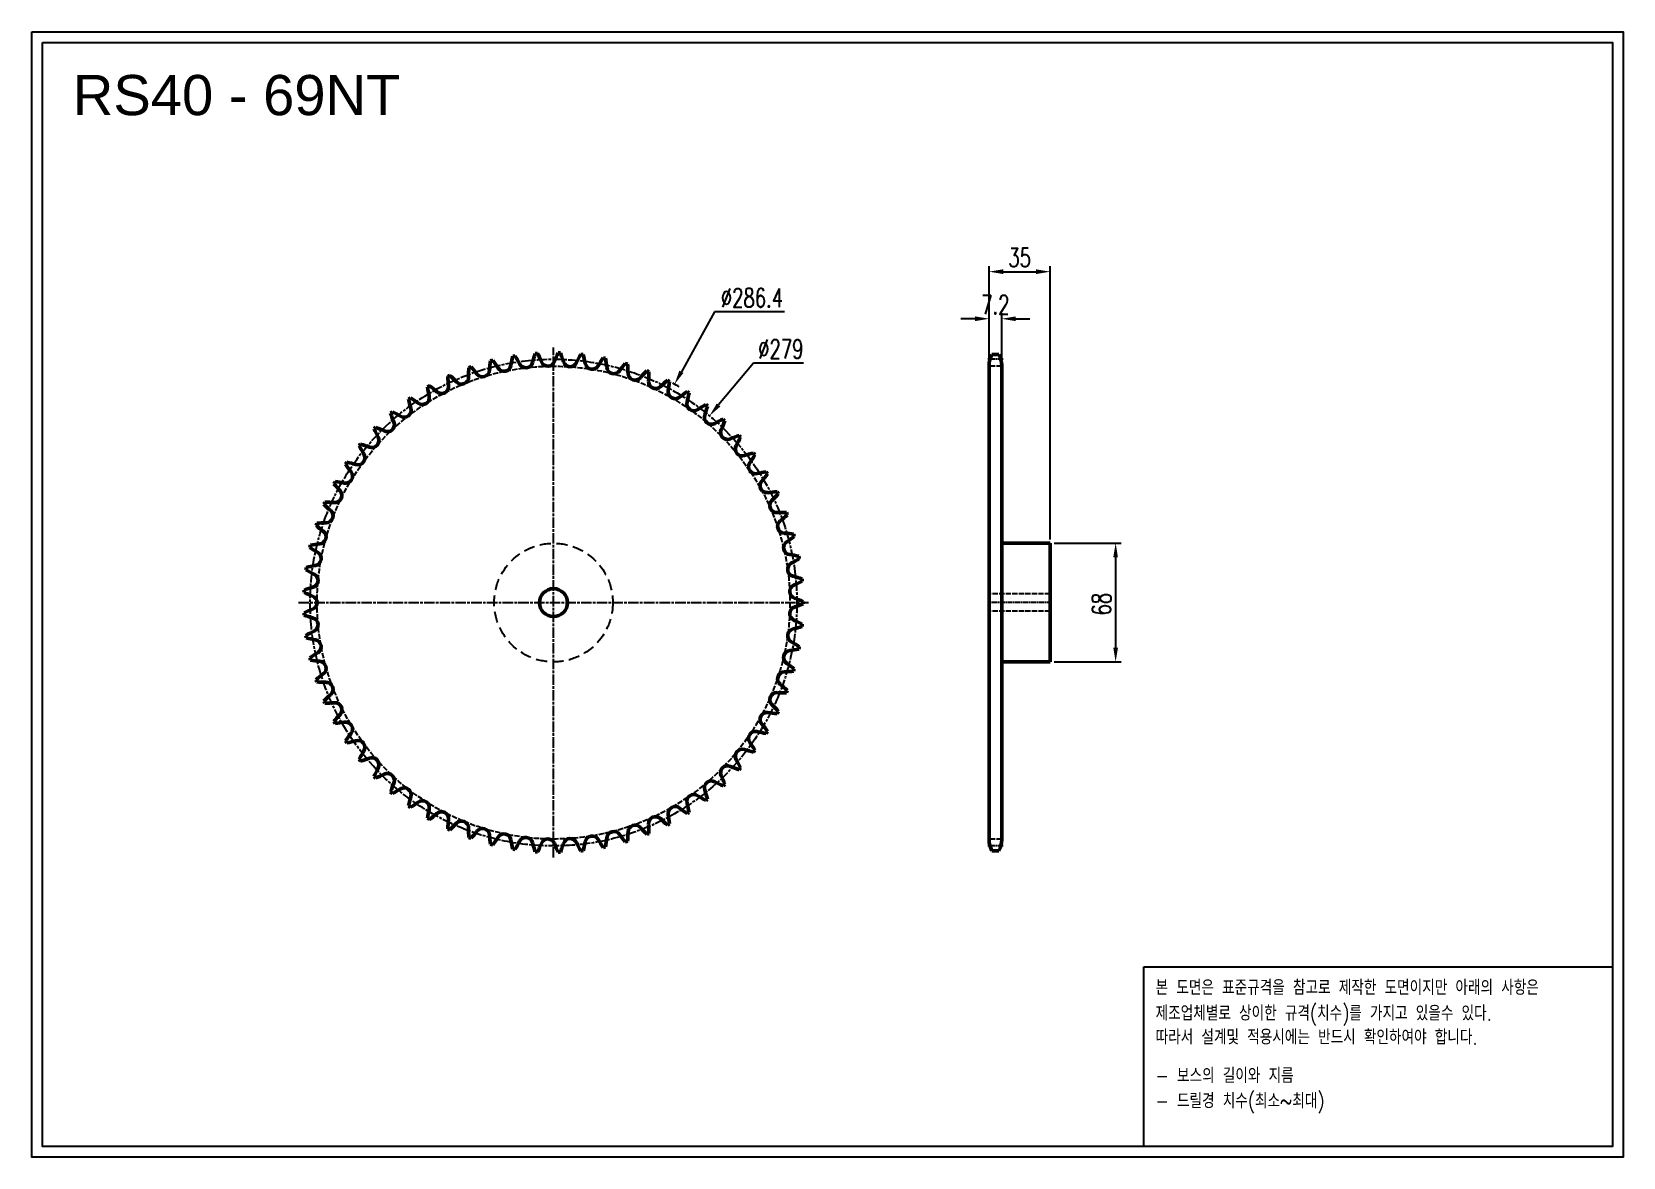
# Model space of a CAD drawing. Header units: millimetres. Extents: x -11078 to -10165, y 3585 to 4231.
import ezdxf

# ---------------------------------------------------------------- set-up
doc = ezdxf.new("R2010")
doc.units = ezdxf.units.MM
for name, pattern in [('AM_ISO02W050', [7.5, 6, -1.5]), ('AM_ISO02W050x2', [3.75, 3, -0.75]), ('AM_ISO08W050', [18, 12, -1.5, 3, -1.5]), ('AM_ISO08W050x2', [9, 6, -0.75, 1.5, -0.75]), ('HIDDEN', [9.525, 6.35, -3.175])]:
    doc.linetypes.add(name, pattern=pattern)
for name, color, linetype, lineweight in [('AM_0N', 7, 'Continuous', 50), ('AM_3N', 6, 'AM_ISO02W050', 25), ('AM_7', 4, 'AM_ISO08W050', 25), ('AM_7N', 4, 'AM_ISO08W050', 25)]:
    doc.layers.add(name, color=color, linetype=linetype, lineweight=lineweight)
doc.layers.add('HL', color=2, linetype='HIDDEN')
doc.layers.add('S-DIM', color=7, linetype='Continuous')
doc.styles.add('HAN', font='ROMANS.shx', dxfattribs={"width": 0.7, "bigfont": 'whgtxt.shx'})
doc.styles.add('HSG', font='SIMPLEX.shx', dxfattribs={"width": 0.7, "bigfont": 'HSG.shx'})
doc.styles.get("Standard").update_dxf_attribs({"font": 'arial.ttf'})
doc.dimstyles.new('APP23', dxfattribs={"dimscale": 4.5, "dimtxt": 2.4, "dimasz": 1.8, "dimexe": 0.7, "dimexo": 0.5, "dimgap": 0.6, "dimtad": 1, "dimtoh": 1, "dimdec": 1, "dimrnd": 0.01, "dimzin": 9, "dimdsep": 46, "dimtxsty": 'HSG', "dimcen": 0, "dimclrd": 1, "dimclre": 1, "dimclrt": 256, "dimazin": 2, "dimtp": 1, "dimtm": 1, "dimtfac": 0.5, "dimtdec": 1, "dimtix": 1, "dimtofl": 0, "dimtmove": 0, "dimatfit": 3, "dimfxl": 0, "dimtvp": 1, "dimtolj": 2, "dimlwd": -1, "dimlwe": -1, "dimarcsym": 0})

# ---------------------------------------------------------------- blocks, each defined once
blk = doc.blocks.new('*D1')
at = {"layer": 'Defpoints', "color": 0, "transparency": 16777216}
for p in [(-10709.01, 4028.6), (-10847.81, 3778.12)]:
    blk.add_point(p, dxfattribs=at)
at = {"layer": 'S-DIM', "color": 1, "transparency": 16777216}
for p, q in [((-10686.07, 4070), (-10705.09, 4035.68)), ((-10645.93, 4070), (-10686.07, 4070))]:
    blk.add_line(p, q, dxfattribs=at)
blk.add_arc((-10778.41, 3903.36), 143.18, 59.74716, 61.43622, dxfattribs=at)
blk.add_solid([(-10706.27, 4036.34), (-10703.91, 4035.03), (-10709.01, 4028.6)], dxfattribs=at)
at = {"layer": 'S-DIM', "transparency": 16777216, "insert": (-10664.65, 4078.1), "char_height": 10.8, "attachment_point": 5, "style": 'HSG'}
blk.add_mtext('\\A2;∅286.4', dxfattribs=at)
blk = doc.blocks.new('*D2')
at = {"layer": 'Defpoints', "color": 0, "transparency": 16777216}
for p in [(-10688.98, 4010.44), (-10867.85, 3796.28)]:
    blk.add_point(p, dxfattribs=at)
at = {"layer": 'S-DIM', "color": 1, "transparency": 16777216}
for p, q in [((-10663.77, 4040.61), (-10683.78, 4016.65)), ((-10635.15, 4040.61), (-10663.77, 4040.61))]:
    blk.add_line(p, q, dxfattribs=at)
blk.add_solid([(-10684.82, 4017.52), (-10682.75, 4015.79), (-10688.98, 4010.44)], dxfattribs=at)
at = {"layer": 'S-DIM', "transparency": 16777216, "insert": (-10648.11, 4048.71), "char_height": 10.8, "attachment_point": 5, "style": 'HSG'}
blk.add_mtext('\\A2;∅279', dxfattribs=at)
blk = doc.blocks.new('*D3')
at = {"layer": 'Defpoints', "color": 0, "transparency": 16777216}
for p in [(-10521.45, 4066.08), (-10528.65, 4038.9), (-10521.45, 4038.9)]:
    blk.add_point(p, dxfattribs=at)
at = {"layer": 'S-DIM', "color": 1, "transparency": 16777216}
for p, q in [((-10536.75, 4066.08), (-10544.85, 4066.08)), ((-10528.65, 4041.15), (-10528.65, 4069.23)), ((-10521.45, 4041.15), (-10521.45, 4069.23)), ((-10513.35, 4066.08), (-10505.25, 4066.08))]:
    blk.add_line(p, q, dxfattribs=at)
for points in [[(-10536.75, 4067.43), (-10536.75, 4064.73), (-10528.65, 4066.08)], [(-10513.35, 4067.43), (-10513.35, 4064.73), (-10521.45, 4066.08)]]:
    blk.add_solid(points, dxfattribs=at)
at = {"layer": 'S-DIM', "transparency": 16777216, "insert": (-10525.05, 4074.18), "char_height": 10.8, "attachment_point": 5, "style": 'HSG'}
blk.add_mtext('\\A2;7.2', dxfattribs=at)
blk = doc.blocks.new('*D4')
at = {"layer": 'Defpoints', "color": 0, "transparency": 16777216}
for p in [(-10493.65, 4093.08), (-10528.65, 4038.9), (-10493.65, 3937.36)]:
    blk.add_point(p, dxfattribs=at)
at = {"layer": 'S-DIM', "color": 1, "transparency": 16777216}
for p, q in [((-10528.65, 4041.15), (-10528.65, 4096.23)), ((-10520.55, 4093.08), (-10501.75, 4093.08)), ((-10493.65, 3939.61), (-10493.65, 4096.23))]:
    blk.add_line(p, q, dxfattribs=at)
for points in [[(-10520.55, 4094.43), (-10520.55, 4091.73), (-10528.65, 4093.08)], [(-10501.75, 4094.43), (-10501.75, 4091.73), (-10493.65, 4093.08)]]:
    blk.add_solid(points, dxfattribs=at)
at = {"layer": 'S-DIM', "transparency": 16777216, "insert": (-10511.15, 4101.18), "char_height": 10.8, "attachment_point": 5, "style": 'HSG'}
blk.add_mtext('\\A2;35', dxfattribs=at)
blk = doc.blocks.new('*D5')
at = {"layer": 'Defpoints', "color": 0, "transparency": 16777216}
for p in [(-10493.65, 3937.36), (-10493.65, 3869.36), (-10456.12, 3869.36)]:
    blk.add_point(p, dxfattribs=at)
at = {"layer": 'S-DIM', "color": 1, "transparency": 16777216}
for p, q in [((-10491.4, 3937.36), (-10452.97, 3937.36)), ((-10456.12, 3929.26), (-10456.12, 3877.46)), ((-10491.4, 3869.36), (-10452.97, 3869.36))]:
    blk.add_line(p, q, dxfattribs=at)
for points in [[(-10457.47, 3929.26), (-10454.77, 3929.26), (-10456.12, 3937.36)], [(-10457.47, 3877.46), (-10454.77, 3877.46), (-10456.12, 3869.36)]]:
    blk.add_solid(points, dxfattribs=at)
at = {"layer": 'S-DIM', "transparency": 16777216, "insert": (-10464.22, 3902.46), "char_height": 10.8, "attachment_point": 5, "rotation": 90, "style": 'HSG'}
blk.add_mtext('\\A2;68', dxfattribs=at)
blk = doc.blocks.new('notice1')
at = {"color": 4}
blk.add_lwpolyline([(-22142.12, 1735.9), (-22053.8, 1735.9), (-22053.8, 1702.07), (-22142.12, 1702.07)], close=True, dxfattribs=at)
at = {"color": 4, "style": 'HAN', "width": 0.8}
for s, p in [('본 도면은 표준규격을 참고로 제작한 도면이지만 아래의 사항은', (-22139.9, 1730.62)), ('제조업체별로 상이한 규격(치수)를 가지고 있을수 있다.', (-22139.9, 1725.78)), ('따라서 설계및 적용시에는 반드시 확인하여야 합니다.', (-22139.9, 1721.28)), ('- 보스의 길이와 지름', (-22139.9, 1714.03)), ('- 드릴경 치수(최소~최대)', (-22139.9, 1709.27))]:
    blk.add_text(s, height=2.7949, dxfattribs=at).set_placement(p)

msp = doc.modelspace()

# ---------------------------------------------------------------- linework, layer by layer
for points in [[(-11077.52, 4230.57), (-10165.12, 4230.57), (-10165.12, 3585.44), (-11077.52, 3585.44)], [(-11071.38, 4224.43), (-10171.27, 4224.43), (-10171.27, 3591.59), (-11071.38, 3591.59)]]:
    msp.add_lwpolyline(points, close=True)
at = {"layer": 'AM_0N'}
for p, q in [((-10527.04, 4045.68), (-10523.07, 4045.68)), ((-10528.65, 4039.28), (-10528.65, 3767.44)), ((-10521.45, 4039.28), (-10521.45, 3767.44)), ((-10521.45, 3937.36), (-10493.65, 3937.36)), ((-10493.65, 3937.36), (-10493.65, 3869.36)), ((-10521.45, 3869.36), (-10493.65, 3869.36)), ((-10527.04, 3761.04), (-10523.07, 3761.04))]:
    msp.add_line(p, q, dxfattribs=at)
msp.add_circle((-10778.41, 3903.36), 8, dxfattribs=at)
for centre, radius, start, end in [((-10778.41, 3903.36), 143.18, 104.07572, 104.61993), ((-10867.39, 4001.56), 67.73, 32.3913, 36.91317), ((-10735.92, 4028.88), 67.73, 166.56509, 171.08696), ((-10778.41, 3903.36), 143.18, 98.85833, 99.40254), ((-10858.09, 4009.24), 67.73, 27.17391, 31.69578), ((-10724.69, 4024.49), 67.73, 161.3477, 165.86957), ((-10778.41, 3903.36), 143.18, 93.64094, 94.18515), ((-10848.13, 4016.05), 67.73, 21.95652, 26.47839), ((-10713.89, 4019.11), 67.73, 156.13031, 160.65217), ((-10778.41, 3903.36), 143.18, 88.42354, 88.96776), ((-10837.6, 4021.92), 67.73, 16.73913, 21.261), ((-10703.63, 4012.76), 67.73, 150.91291, 155.43478), ((-10778.41, 3903.36), 143.18, 83.20615, 83.75037), ((-10826.57, 4026.81), 67.73, 11.52174, 16.04361), ((-10694, 4005.51), 67.73, 145.69552, 150.21739), ((-10778.41, 3903.36), 143.18, 77.98876, 78.53298), ((-10815.15, 4030.68), 67.73, 6.30435, 10.82622), ((-10515.15, 4039.28), 13.5, 151.70092, 180), ((-10534.95, 4039.28), 13.5, 0, 28.29908), ((-10778.41, 3903.36), 143.18, 114.5105, 115.05472), ((-10771.36, 4035.69), 67.73, 182.21726, 186.73913), ((-10883.71, 3983.82), 67.73, 42.82609, 47.34796), ((-10759.36, 4034.5), 67.73, 176.99987, 181.52174), ((-10778.41, 3903.36), 143.18, 109.29311, 109.83733), ((-10875.95, 3993.06), 67.73, 37.6087, 42.13056), ((-10819.11, 4036.85), 4.01, 217.6087, 356.30435), ((-10747.51, 4032.22), 67.73, 171.78248, 176.30435), ((-10806.81, 4039.99), 4.01, 212.3913, 351.08696), ((-10794.26, 4042.01), 4.01, 207.17391, 345.86957), ((-10781.59, 4042.88), 4.01, 201.95652, 340.65217), ((-10768.89, 4042.59), 4.01, 196.73913, 335.43478), ((-10756.27, 4041.15), 4.01, 191.52174, 330.21739), ((-10743.83, 4038.56), 4.01, 186.30435, 325), ((-10685.06, 3997.41), 67.73, 140.47813, 145), ((-10778.41, 3903.36), 143.18, 72.77137, 73.31559), ((-10803.41, 4033.49), 67.73, 1.08696, 5.60883), ((-10731.68, 4034.86), 4.01, 181.08696, 319.78261), ((-10676.89, 3988.53), 67.73, 135.26074, 139.78261), ((-10778.41, 3903.36), 143.18, 67.55398, 68.09819), ((-10791.48, 4035.23), 67.73, 355.86957, 0.39143), ((-10778.41, 3903.36), 143.18, 119.72789, 120.27211), ((-10783.43, 4035.78), 67.73, 187.43465, 191.95652), ((-10890.59, 3973.91), 67.73, 48.04348, 52.56535), ((-10842.62, 4027.27), 4.01, 228.04348, 6.73913), ((-10831.08, 4032.59), 4.01, 222.82609, 1.52174), ((-10719.91, 4030.06), 4.01, 175.86957, 314.56522), ((-10669.57, 3978.94), 67.73, 130.04335, 134.56522), ((-10778.41, 3903.36), 143.18, 62.33659, 62.8808), ((-10708.64, 4024.22), 4.01, 170.65217, 309.34783), ((-10779.43, 4035.87), 67.73, 350.65217, 355.17404), ((-10663.14, 3968.73), 67.73, 124.82596, 129.34783), ((-10778.41, 3903.36), 143.18, 57.1192, 57.66341), ((-10864, 4013.59), 4.01, 238.47826, 17.17391), ((-10778.41, 3903.36), 143.18, 124.94528, 125.4895), ((-10795.45, 4034.78), 67.73, 192.65204, 197.17391), ((-10896.54, 3963.42), 67.73, 53.26087, 57.78274), ((-10853.62, 4020.92), 4.01, 233.26087, 11.95652), ((-10697.93, 4017.37), 4.01, 165.43478, 304.13043), ((-10767.38, 4035.41), 67.73, 345.43478, 349.95665), ((-10657.68, 3957.98), 67.73, 119.60857, 124.13043), ((-10755.41, 4033.86), 67.73, 340.21739, 344.73926), ((-10778.41, 3903.36), 143.18, 51.90181, 52.44602), ((-10873.67, 4005.35), 4.01, 243.69565, 22.3913), ((-10778.41, 3903.36), 143.18, 130.16267, 130.70689), ((-10807.33, 4032.68), 67.73, 197.86944, 202.3913), ((-10901.51, 3952.43), 67.73, 58.47826, 63.00013), ((-10687.9, 4009.58), 4.01, 160.21739, 298.91304), ((-10653.21, 3946.77), 67.73, 114.39117, 118.91304), ((-10743.64, 4031.23), 67.73, 335, 339.52187), ((-10778.41, 3903.36), 143.18, 46.68441, 47.22863), ((-10882.55, 3996.27), 4.01, 248.91304, 27.6087), ((-10778.41, 3903.36), 143.18, 135.38007, 135.92428), ((-10818.97, 4029.52), 67.73, 203.08683, 207.6087), ((-10905.46, 3941.03), 67.73, 63.69565, 68.21752), ((-10678.62, 4000.91), 4.01, 155, 293.69565), ((-10649.78, 3935.21), 67.73, 109.17378, 113.69565), ((-10732.16, 4027.54), 67.73, 329.78261, 334.30448), ((-10778.41, 3903.36), 143.18, 41.46702, 42.01124), ((-10890.56, 3986.41), 4.01, 254.13043, 32.82609), ((-10778.41, 3903.36), 143.18, 140.59746, 141.14167), ((-10830.27, 4025.31), 67.73, 208.30422, 212.82609), ((-10908.36, 3929.32), 67.73, 68.91304, 73.43491), ((-10670.16, 3991.43), 4.01, 149.78261, 288.47826), ((-10647.42, 3923.38), 67.73, 103.95639, 108.47826), ((-10721.06, 4022.82), 67.73, 324.56522, 329.08709), ((-10778.41, 3903.36), 143.18, 36.24963, 36.79385), ((-10897.65, 3975.87), 4.01, 259.34783, 38.04348), ((-10778.41, 3903.36), 143.18, 145.81485, 146.35906), ((-10841.15, 4020.08), 67.73, 213.52161, 218.04348), ((-10910.18, 3917.4), 67.73, 74.13043, 78.6523), ((-10662.6, 3981.22), 4.01, 144.56522, 283.26087), ((-10646.14, 3911.39), 67.73, 98.739, 103.26087), ((-10778.41, 3903.36), 143.18, 31.03224, 31.57646), ((-10778.41, 3903.36), 143.18, 151.03224, 151.57646), ((-10851.5, 4013.9), 67.73, 218.739, 223.26087), ((-10910.91, 3905.36), 67.73, 79.34783, 83.86969), ((-10656, 3970.37), 4.01, 139.34783, 278.04348), ((-10710.43, 4017.11), 67.73, 319.34783, 323.86969), ((-10778.41, 3903.36), 143.18, 156.24963, 156.79385), ((-10910.55, 3893.3), 67.73, 84.56522, 89.08709), ((-10903.75, 3964.73), 4.01, 264.56522, 43.26087), ((-10645.96, 3899.32), 67.73, 93.52161, 98.04348), ((-10650.41, 3958.96), 4.01, 134.13043, 272.82609), ((-10700.37, 4010.46), 67.73, 314.13043, 318.6523), ((-10778.41, 3903.36), 143.18, 25.81485, 26.35906), ((-10861.25, 4006.79), 67.73, 223.95639, 228.47826), ((-10908.81, 3953.07), 4.01, 269.78261, 48.47826), ((-10646.87, 3887.3), 67.73, 88.30422, 92.82609), ((-10690.95, 4002.91), 67.73, 308.91304, 313.43491), ((-10778.41, 3903.36), 143.18, 20.59746, 21.14167), ((-10778.41, 3903.36), 143.18, 161.46702, 162.01124), ((-10870.31, 3998.83), 67.73, 229.17378, 233.69565), ((-10909.09, 3881.33), 67.73, 89.78261, 94.30448), ((-10912.79, 3941.01), 4.01, 275, 53.69565), ((-10645.89, 3947.09), 4.01, 128.91304, 267.6087), ((-10648.88, 3875.4), 67.73, 83.08683, 87.6087), ((-10778.41, 3903.36), 143.18, 15.38007, 15.92428), ((-10778.41, 3903.36), 143.18, 166.68441, 167.22863), ((-10878.61, 3990.08), 67.73, 234.39117, 238.91304), ((-10906.54, 3869.53), 67.73, 95, 99.52187), ((-10642.46, 3934.85), 4.01, 123.69565, 262.3913), ((-10682.26, 3994.55), 67.73, 303.69565, 308.21752), ((-10778.41, 3903.36), 143.18, 171.90181, 172.44602), ((-10902.93, 3858.02), 67.73, 100.21739, 104.73926), ((-10915.66, 3928.63), 4.01, 280.21739, 58.91304), ((-10640.16, 3922.36), 4.01, 118.47826, 257.17391), ((-10651.96, 3863.74), 67.73, 77.86944, 82.3913), ((-10674.37, 3985.43), 67.73, 298.47826, 303.00013), ((-10778.41, 3903.36), 143.18, 10.16267, 10.70689), ((-10886.08, 3980.61), 67.73, 239.60857, 244.13043), ((-10917.39, 3916.05), 4.01, 285.43478, 64.13043), ((-10656.09, 3852.4), 67.73, 72.65204, 77.17391), ((-10667.34, 3975.63), 67.73, 293.26087, 297.78274), ((-10778.41, 3903.36), 143.18, 4.94528, 5.4895), ((-10778.41, 3903.36), 143.18, 177.1192, 177.66341), ((-10892.66, 3970.5), 67.73, 244.82596, 249.34783), ((-10898.3, 3846.89), 67.73, 105.43478, 109.95665), ((-10917.97, 3903.36), 4.01, 290.65217, 69.34783), ((-10639, 3909.71), 4.01, 113.26087, 251.95652), ((-10661.23, 3841.49), 67.73, 67.43465, 71.95652), ((-10892.66, 3836.22), 67.73, 110.65217, 115.17404), ((-10778.41, 3903.36), 143.18, 182.33659, 182.8808), ((-10898.3, 3959.83), 67.73, 250.04335, 254.56522), ((-10639, 3897.01), 4.01, 108.04348, 246.73913), ((-10661.23, 3965.23), 67.73, 288.04348, 292.56535), ((-10778.41, 3903.36), 143.18, 359.72789, 0.27211), ((-10886.08, 3826.11), 67.73, 115.86957, 120.39143), ((-10917.39, 3890.67), 4.01, 295.86957, 74.56522), ((-10640.16, 3884.36), 4.01, 102.82609, 241.52174), ((-10656.09, 3954.31), 67.73, 282.82609, 287.34796), ((-10667.34, 3831.09), 67.73, 62.21726, 66.73913), ((-10778.41, 3903.36), 143.18, 354.5105, 355.05472), ((-10778.41, 3903.36), 143.18, 187.55398, 188.09819), ((-10902.93, 3948.69), 67.73, 255.26074, 259.78261), ((-10915.66, 3878.08), 4.01, 301.08696, 79.78261), ((-10674.37, 3821.29), 67.73, 56.99987, 61.52174), ((-10778.41, 3903.36), 143.18, 349.29311, 349.83733), ((-10878.61, 3816.64), 67.73, 121.08696, 125.60883), ((-10778.41, 3903.36), 143.18, 192.77137, 193.31559), ((-10906.54, 3937.18), 67.73, 260.47813, 265), ((-10912.79, 3865.71), 4.01, 306.30435, 85), ((-10642.46, 3871.86), 4.01, 97.6087, 236.30435), ((-10651.96, 3942.98), 67.73, 277.6087, 282.13056), ((-10870.31, 3807.89), 67.73, 126.30435, 130.82622), ((-10645.89, 3859.63), 4.01, 92.3913, 231.08696), ((-10648.88, 3931.32), 67.73, 272.3913, 276.91317), ((-10682.26, 3812.17), 67.73, 51.78248, 56.30435), ((-10778.41, 3903.36), 143.18, 344.07572, 344.61993), ((-10778.41, 3903.36), 143.18, 197.98876, 198.53298), ((-10909.09, 3925.39), 67.73, 265.69552, 270.21739), ((-10861.25, 3799.92), 67.73, 131.52174, 136.04361), ((-10908.81, 3853.64), 4.01, 311.52174, 90.21739), ((-10650.41, 3847.76), 4.01, 87.17391, 225.86957), ((-10646.87, 3919.42), 67.73, 267.17391, 271.69578), ((-10690.95, 3803.8), 67.73, 46.56509, 51.08696), ((-10778.41, 3903.36), 143.18, 338.85833, 339.40254), ((-10778.41, 3903.36), 143.18, 203.20615, 203.75037), ((-10910.55, 3913.42), 67.73, 270.91291, 275.43478), ((-10903.75, 3841.99), 4.01, 316.73913, 95.43478), ((-10700.37, 3796.26), 67.73, 41.3477, 45.86957), ((-10851.5, 3792.82), 67.73, 136.73913, 141.261), ((-10778.41, 3903.36), 143.18, 208.42354, 208.96776), ((-10910.91, 3901.36), 67.73, 276.13031, 280.65217), ((-10897.65, 3830.85), 4.01, 321.95652, 100.65217), ((-10656, 3836.35), 4.01, 81.95652, 220.65217), ((-10710.43, 3789.61), 67.73, 36.13031, 40.65217), ((-10645.96, 3907.39), 67.73, 261.95652, 266.47839), ((-10778.41, 3903.36), 143.18, 333.64094, 334.18515), ((-10841.15, 3786.63), 67.73, 141.95652, 146.47839), ((-10778.41, 3903.36), 143.18, 213.64094, 214.18515), ((-10910.18, 3889.32), 67.73, 281.3477, 285.86957), ((-10890.56, 3820.31), 4.01, 327.17391, 105.86957), ((-10662.6, 3825.5), 4.01, 76.73913, 215.43478), ((-10721.06, 3783.9), 67.73, 30.91291, 35.43478), ((-10646.14, 3895.33), 67.73, 256.73913, 261.261), ((-10778.41, 3903.36), 143.18, 328.42354, 328.96776), ((-10830.27, 3781.41), 67.73, 147.17391, 151.69578), ((-10908.36, 3877.39), 67.73, 286.56509, 291.08696), ((-10882.55, 3810.45), 4.01, 332.3913, 111.08696), ((-10670.16, 3815.29), 4.01, 71.52174, 210.21739), ((-10647.42, 3883.34), 67.73, 251.52174, 256.04361), ((-10778.41, 3903.36), 143.18, 323.20615, 323.75037), ((-10778.41, 3903.36), 143.18, 218.85833, 219.40254), ((-10818.97, 3777.2), 67.73, 152.3913, 156.91317), ((-10905.46, 3865.69), 67.73, 291.78248, 296.30435), ((-10873.67, 3801.37), 4.01, 337.6087, 116.30435), ((-10678.62, 3805.81), 4.01, 66.30435, 205), ((-10649.78, 3871.51), 67.73, 246.30435, 250.82622), ((-10732.16, 3779.18), 67.73, 25.69552, 30.21739), ((-10778.41, 3903.36), 143.18, 317.98876, 318.53298), ((-10778.41, 3903.36), 143.18, 224.07572, 224.61993), ((-10807.33, 3774.04), 67.73, 157.6087, 162.13056), ((-10901.51, 3854.29), 67.73, 296.99987, 301.52174), ((-10864, 3793.13), 4.01, 342.82609, 121.52174), ((-10687.9, 3797.14), 4.01, 61.08696, 199.78261), ((-10755.41, 3772.85), 67.73, 15.26074, 19.78261), ((-10653.21, 3859.94), 67.73, 241.08696, 245.60883), ((-10743.64, 3775.49), 67.73, 20.47813, 25), ((-10778.41, 3903.36), 143.18, 312.77137, 313.31559), ((-10778.41, 3903.36), 143.18, 229.29311, 229.83733), ((-10795.45, 3771.94), 67.73, 162.82609, 167.34796), ((-10778.41, 3903.36), 143.18, 234.5105, 235.05472), ((-10896.54, 3843.3), 67.73, 302.21726, 306.73913), ((-10853.62, 3785.8), 4.01, 348.04348, 126.73913), ((-10708.64, 3782.5), 4.01, 50.65217, 189.34783), ((-10697.93, 3789.35), 4.01, 55.86957, 194.56522), ((-10767.38, 3771.3), 67.73, 10.04335, 14.56522), ((-10657.68, 3848.74), 67.73, 235.86957, 240.39143), ((-10778.41, 3903.36), 143.18, 307.55398, 308.09819), ((-10783.43, 3770.94), 67.73, 168.04348, 172.56535), ((-10778.41, 3903.36), 143.18, 239.72789, 240.27211), ((-10890.59, 3832.81), 67.73, 307.43465, 311.95652), ((-10842.62, 3779.45), 4.01, 353.26087, 131.95652), ((-10771.36, 3771.03), 67.73, 173.26087, 177.78274), ((-10831.08, 3774.12), 4.01, 358.47826, 137.17391), ((-10719.91, 3776.66), 4.01, 45.43478, 184.13043), ((-10669.57, 3827.77), 67.73, 225.43478, 229.95665), ((-10779.43, 3770.85), 67.73, 4.82596, 9.34783), ((-10663.14, 3837.98), 67.73, 230.65217, 235.17404), ((-10778.41, 3903.36), 143.18, 302.33659, 302.8808), ((-10778.41, 3903.36), 143.18, 244.94528, 245.4895), ((-10883.71, 3822.9), 67.73, 312.65204, 317.17391), ((-10759.36, 3772.22), 67.73, 178.47826, 183.00013), ((-10778.41, 3903.36), 143.18, 250.16267, 250.70689), ((-10875.95, 3813.66), 67.73, 317.86944, 322.3913), ((-10819.11, 3769.87), 4.01, 3.69565, 142.3913), ((-10747.51, 3774.49), 67.73, 183.69565, 188.21752), ((-10867.39, 3805.16), 67.73, 323.08683, 327.6087), ((-10806.81, 3766.72), 4.01, 8.91304, 147.6087), ((-10794.26, 3764.71), 4.01, 14.13043, 152.82609), ((-10756.27, 3765.57), 4.01, 29.78261, 168.47826), ((-10815.15, 3776.03), 67.73, 349.17378, 353.69565), ((-10743.83, 3768.16), 4.01, 35, 173.69565), ((-10685.06, 3809.31), 67.73, 215, 219.52187), ((-10803.41, 3773.22), 67.73, 354.39117, 358.91304), ((-10731.68, 3771.86), 4.01, 40.21739, 178.91304), ((-10676.89, 3818.19), 67.73, 220.21739, 224.73926), ((-10778.41, 3903.36), 143.18, 291.90181, 292.44602), ((-10791.48, 3771.49), 67.73, 359.60857, 4.13043), ((-10778.41, 3903.36), 143.18, 297.1192, 297.66341), ((-10778.41, 3903.36), 143.18, 255.38007, 255.92428), ((-10735.92, 3777.84), 67.73, 188.91304, 193.43491), ((-10778.41, 3903.36), 143.18, 260.59746, 261.14167), ((-10858.09, 3797.47), 67.73, 328.30422, 332.82609), ((-10724.69, 3782.22), 67.73, 194.13043, 198.6523), ((-10778.41, 3903.36), 143.18, 265.81485, 266.35906), ((-10848.13, 3790.67), 67.73, 333.52161, 338.04348), ((-10781.59, 3763.84), 4.01, 19.34783, 158.04348), ((-10713.89, 3787.61), 67.73, 199.34783, 203.86969), ((-10778.41, 3903.36), 143.18, 271.03224, 271.57646), ((-10837.6, 3784.79), 67.73, 338.739, 343.26087), ((-10768.89, 3764.13), 4.01, 24.56522, 163.26087), ((-10703.63, 3793.96), 67.73, 204.56522, 209.08709), ((-10778.41, 3903.36), 143.18, 276.24963, 276.79385), ((-10826.57, 3779.9), 67.73, 343.95639, 348.47826), ((-10694, 3801.21), 67.73, 209.78261, 214.30448), ((-10778.41, 3903.36), 143.18, 281.46702, 282.01124), ((-10778.41, 3903.36), 143.18, 286.68441, 287.22863), ((-10515.15, 3767.44), 13.5, 180, 208.29908), ((-10534.95, 3767.44), 13.5, 331.70092, 0)]:
    msp.add_arc(centre, radius, start, end, dxfattribs=at)
at = {"layer": 'AM_3N', "linetype": 'AM_ISO02W050x2'}
for p, q in [((-10521.45, 4038.9), (-10528.65, 4038.9)), ((-10521.45, 3767.82), (-10528.65, 3767.82))]:
    msp.add_line(p, q, dxfattribs=at)
at = {"layer": 'AM_3N', "color": 2, "linetype": 'AM_ISO02W050x2'}
for p, q in [((-10493.65, 3908.36), (-10528.65, 3908.36)), ((-10493.65, 3898.36), (-10528.65, 3898.36))]:
    msp.add_line(p, q, dxfattribs=at)
at = {"layer": 'AM_3N', "linetype": 'AM_ISO02W050x2'}
msp.add_circle((-10778.41, 3903.36), 135.54, dxfattribs=at)
at = {"layer": 'AM_7', "linetype": 'AM_ISO08W050x2'}
msp.add_circle((-10778.41, 3903.36), 139.52, dxfattribs=at)
at = {"layer": 'AM_7N', "linetype": 'AM_ISO08W050x2'}
for p, q in [((-10778.41, 3757.18), (-10778.41, 4049.54)), ((-10924.59, 3903.36), (-10632.23, 3903.36))]:
    msp.add_line(p, q, dxfattribs=at)
at = {"layer": 'AM_7N', "linetype": 'AM_ISO08W050x2', "ltscale": 0.5}
for p, q in [((-10520.69, 4042.87), (-10529.42, 4042.87)), ((-10492.71, 3903.36), (-10529.42, 3903.36)), ((-10520.69, 3763.84), (-10529.42, 3763.84))]:
    msp.add_line(p, q, dxfattribs=at)
at = {"layer": 'HL'}
msp.add_circle((-10778.41, 3903.36), 34, dxfattribs=at)

# ---------------------------------------------------------------- block references
at = {"xscale": 3.042, "yscale": 3.042, "zscale": 3.042}
msp.add_blockref('notice1', (56916.38, -1586.1), dxfattribs=at)

# ---------------------------------------------------------------- texts
msp.add_text('RS40 - 69NT', height=23.0404).set_placement((-11054.02, 4182.8))

# ---------------------------------------------------------------- dimensions: what is measured, and where the dimension line sits
at = {"layer": 'S-DIM'}
dim = msp.add_linear_dim(base=(-10493.65, 4093.08), p1=(-10528.65, 4038.9), p2=(-10493.65, 3937.36), dimstyle='APP23', dxfattribs=at)
dim.commit()
dim.dimension.update_dxf_attribs({"geometry": '*D4', "text_midpoint": (-10511.15, 4101.18)})
at = {"layer": 'S-DIM', "color": 3}
for p1, p2, picture, middle in [((-10847.81, 3778.12), (-10709.01, 4028.6), '*D1', (-10664.65, 4070)), ((-10867.85, 3796.28), (-10688.98, 4010.44), '*D2', (-10648.11, 4040.61))]:
    dim = msp.add_diameter_dim_2p(p1=p1, p2=p2, dimstyle='APP23', dxfattribs=at)
    dim.commit()
    dim.dimension.update_dxf_attribs({"geometry": picture, "text_midpoint": middle, "dimtype": 131})
at = {"layer": 'S-DIM'}
dim = msp.add_linear_dim(base=(-10521.45, 4066.08), p1=(-10528.65, 4038.9), p2=(-10521.45, 4038.9), dimstyle='APP23', dxfattribs=at)
dim.commit()
dim.dimension.update_dxf_attribs({"geometry": '*D3', "text_midpoint": (-10525.05, 4066.08), "dimtype": 128})
dim = msp.add_linear_dim(base=(-10456.12, 3869.36), p1=(-10493.65, 3937.36), p2=(-10493.65, 3869.36), angle=90, dimstyle='APP23', dxfattribs=at)
dim.commit()
dim.dimension.update_dxf_attribs({"geometry": '*D5', "text_midpoint": (-10456.12, 3902.46), "dimtype": 128})

doc.saveas('drawing.dxf')
